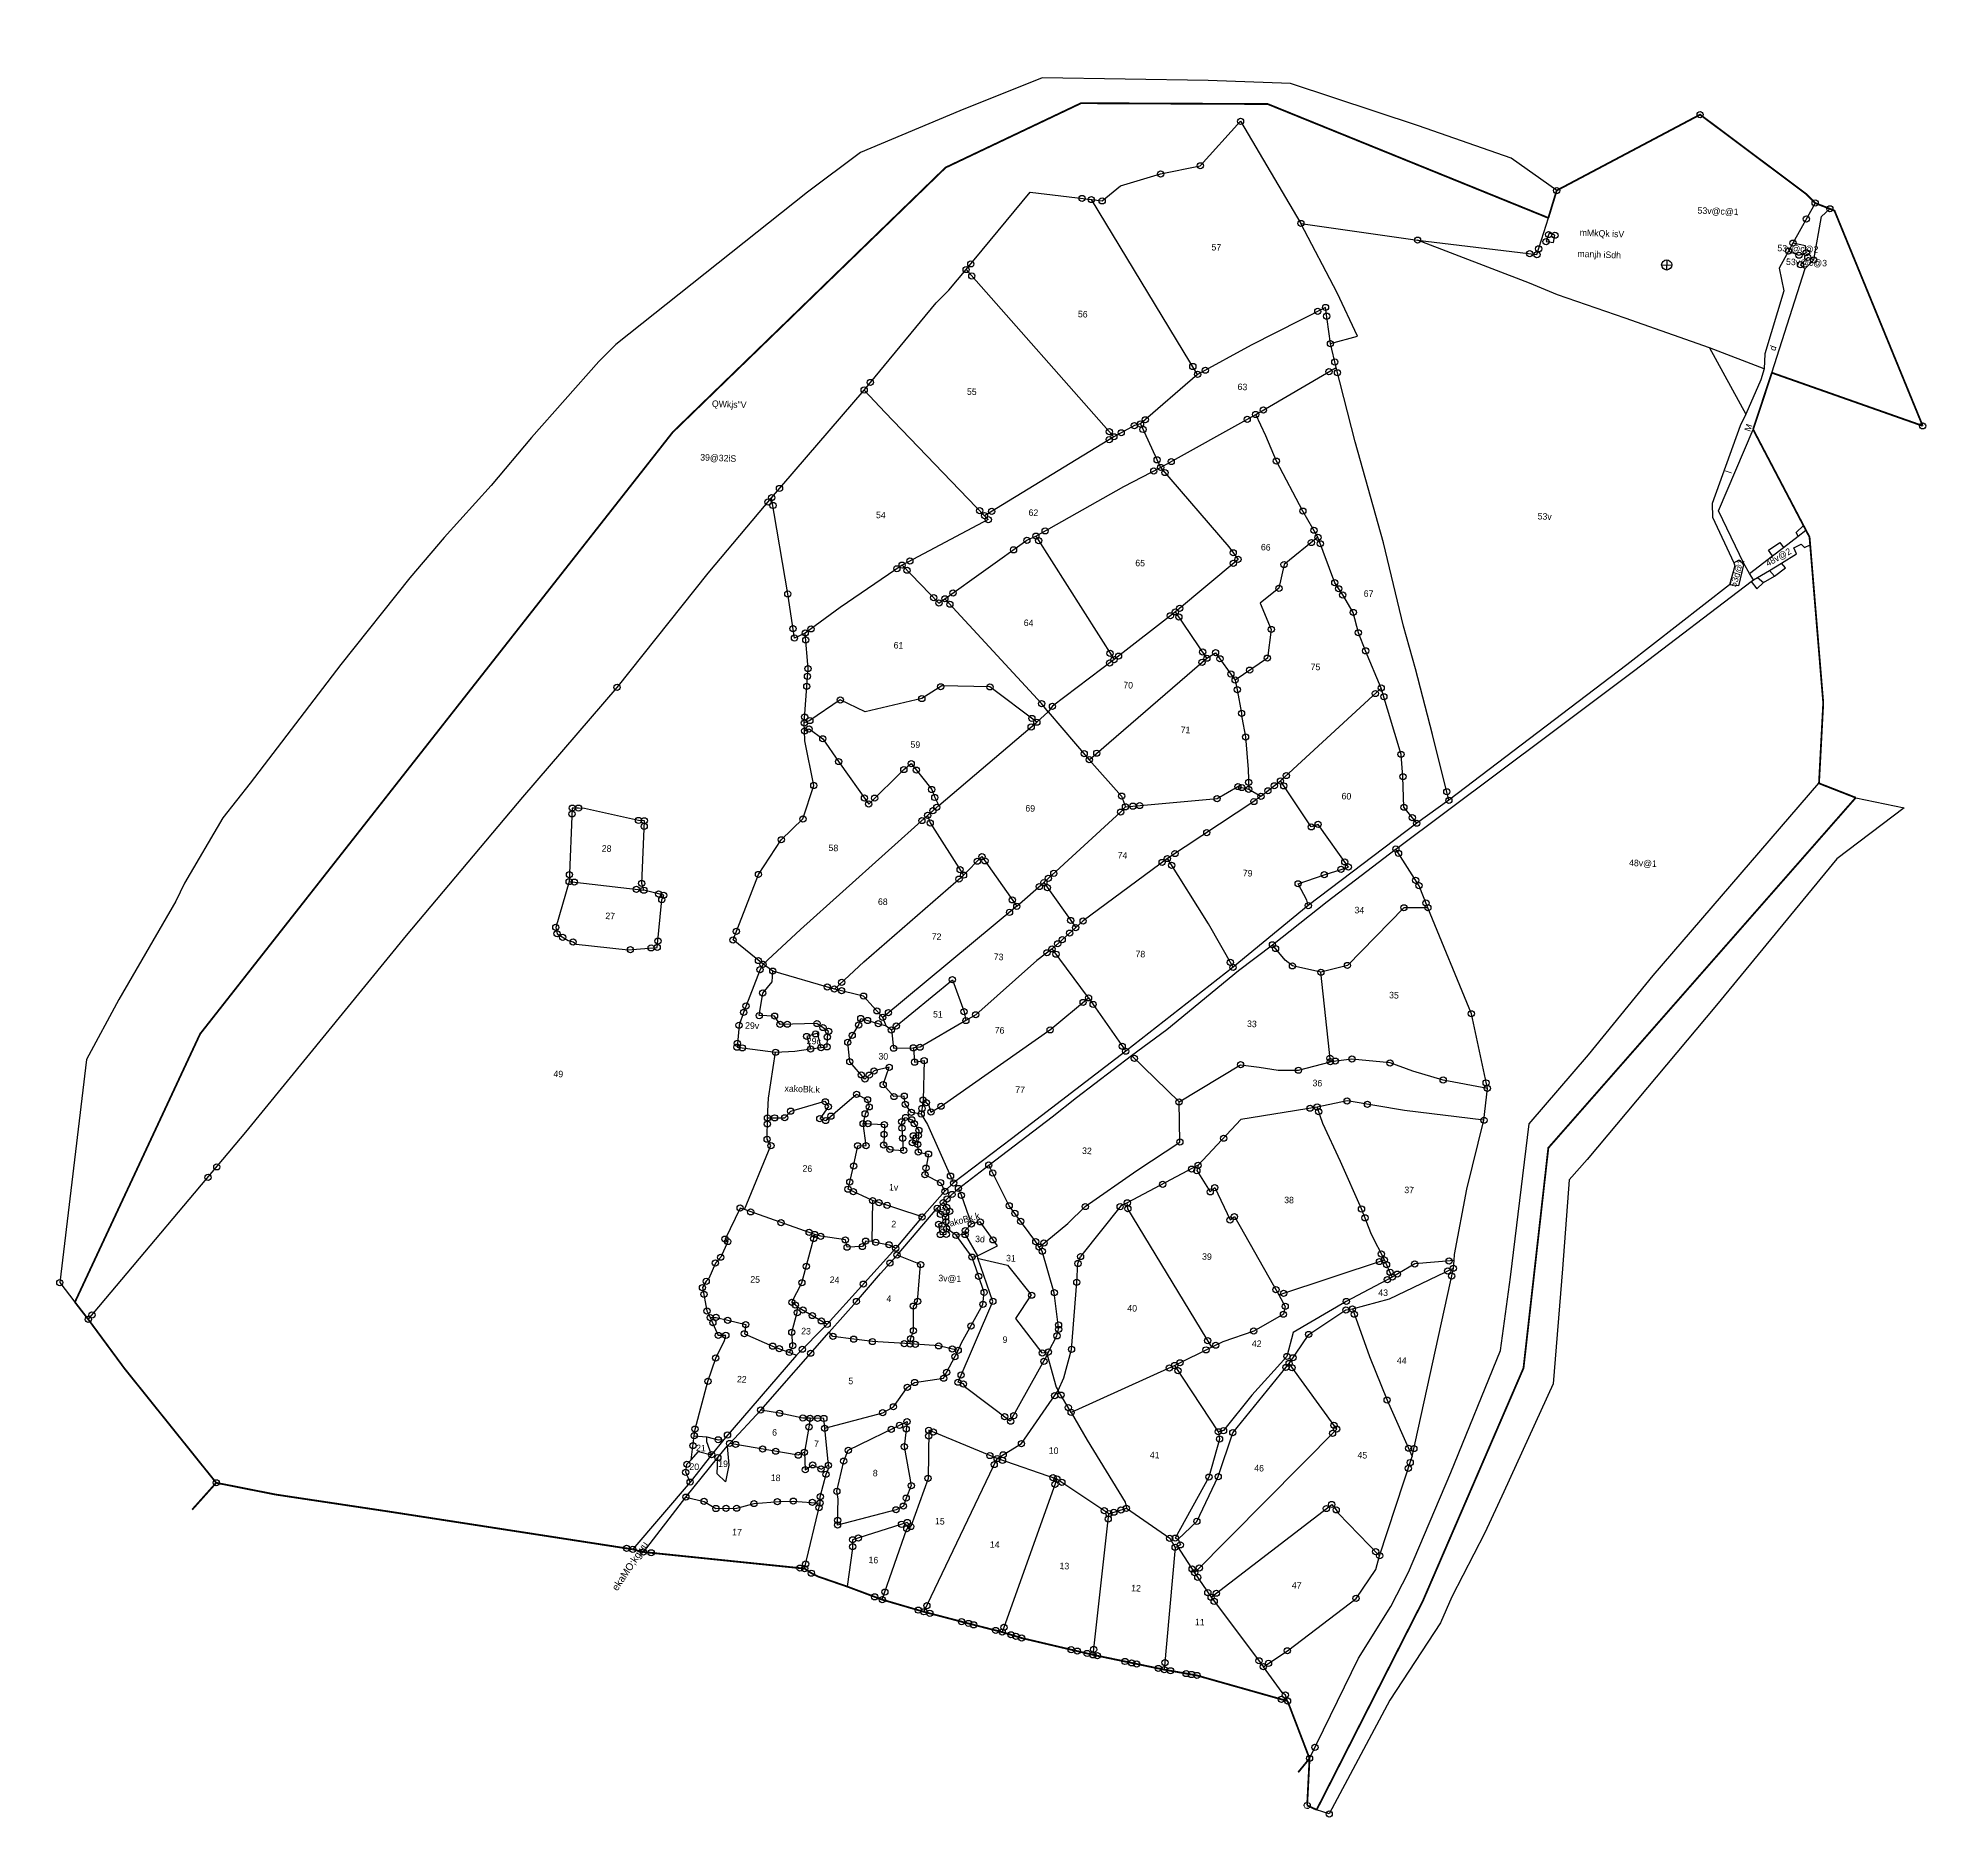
# Model space of a CAD drawing. Header units: metres. Extents: x 281050 to 283637, y 2079922 to 2082373.
import ezdxf
from ezdxf.enums import TextEntityAlignment as Align

# ---------------------------------------------------------------- set-up
doc = ezdxf.new("R2010")
doc.units = ezdxf.units.M
doc.header["$LTSCALE"] = 0.3
doc.header["$MEASUREMENT"] = 0
doc.linetypes.add('DASHDOT', pattern=[1, 0.5, -0.25, 0, -0.25])
doc.linetypes.add('DIVIDE', pattern=[1.25, 0.5, -0.25, 0, -0.25, 0, -0.25])
for name, color, linetype in [('OFF', 1, 'Continuous'), ('OTHERS', 1, 'Continuous'), ('POLY_PARCEL', 6, 'Continuous'), ('POLY_ROAD', 30, 'Continuous'), ('POLY_WATER', 4, 'Continuous'), ('SYM_STONE', 1, 'Continuous'), ('TEXT_MAPIN', 7, 'Continuous'), ('TEXT_MAPOUT', 7, 'Continuous'), ('TEXT_PARCEL', 7, 'Continuous'), ('V_BOUND_LINE', 7, 'Continuous'), ('V_BOUND_STREAM_LINE', 7, 'DASHDOT'), ('V_DIVIDE_LINE', 7, 'DIVIDE')]:
    doc.layers.add(name, color=color, linetype=linetype)
doc.styles.add('TEXT_MAP', font='')
doc.styles.get('TEXT_MAP').set_extended_font_data('Kruti Dev 050')

# ---------------------------------------------------------------- blocks, each defined once
blk = doc.blocks.new('STONE')
blk.add_circle((0, 0), 0.851)
blk = doc.blocks.new('DETAIL')
for points in [[(-1.4, 0), (1.4, 0)], [(0, 1.4), (0, -1.4)]]:
    blk.add_lwpolyline(points)
blk.add_circle((0, 0), 1.4)
blk = doc.blocks.new('AW')
at = {"layer": 'OFF'}
blk.add_lwpolyline([(505.59, 324.37), (519.02, 322.06)], dxfattribs=at)
at = {"layer": 'POLY_PARCEL'}
for points in [[(319.63, 434.1), (288.46, 481.19)], [(357.25, 458.07), (346.49, 476.82)], [(460.52, 446.85), (436.9, 454.15), (418.03, 459.84), (410.16, 462.77), (378.85, 473.46)], [(416.38, 474.26), (416.69, 476.27), (415.06, 476.82), (414.28, 474.41), (416.38, 474.26)], [(297.2, 416.01), (254.68, 460.55)], [(355.92, 444), (363.28, 446.36), (357.25, 458.07)], [(355.92, 444), (354.18, 453.92), (334.12, 442.69), (319.63, 434.1)], [(460.52, 446.85), (471.17, 428.97)], [(475.83, 441.7), (460.52, 446.85)], [(357.73, 437.5), (355.92, 444)], [(336.07, 423.66), (357.73, 437.5)], [(393.44, 319.32), (388.24, 337.34), (382.83, 355.25), (379.1, 366.87), (372.64, 389.62), (363.76, 417.21), (357.73, 437.5)], [(319.63, 434.1), (304.4, 419.83)], [(262.37, 392.86), (233.87, 420.31), (227.84, 426.25)], [(304.4, 419.83), (302.73, 419.3), (297.2, 416.01)], [(304.4, 419.83), (310.41, 408.04)], [(310.41, 408.04), (336.07, 423.66)], [(354.54, 390.47), (350.13, 397.48), (342.25, 411.03), (339.09, 417.93), (336.07, 423.66)], [(297.2, 416.01), (262.37, 392.86)], [(276.75, 387.79), (300.48, 402.4), (310.41, 408.04)], [(310.41, 408.04), (330.06, 386.88), (332.73, 383.53), (316.01, 368.37)], [(486.94, 395.85), (486.35, 396.88), (488.28, 398.89)], [(214.17, 358.6), (211.26, 357.11), (208.95, 369.23), (203.46, 395.58)], [(480.08, 390.17), (478.94, 391.71), (481.99, 393.89), (483, 392.59)], [(482.62, 388.28), (486.66, 391.03), (485.85, 392.58), (487.85, 393.7), (488.78, 392.77), (490.34, 393.65)], [(483, 392.59), (486.94, 395.85)], [(486.94, 395.85), (489.03, 397.58)], [(262.37, 392.86), (263.44, 391.83), (240.16, 378.36)], [(354.54, 390.47), (345.48, 382.59), (344.33, 375.99), (339.3, 371.67), (342.65, 364.55), (341.87, 356.61), (333.22, 350.22)], [(373.59, 349.56), (368.88, 359.66), (366.69, 364.56), (365.07, 370.11), (361.98, 374.82), (359.65, 378.11), (354.54, 390.47)], [(469.53, 387.8), (469.53, 387.8), (470.77, 388.6), (472.25, 387.79), (470.97, 381.51), (468.51, 381.72)], [(473.92, 385.08), (480.08, 390.17)], [(479.44, 386.11), (482.62, 388.28)], [(480.08, 390.17), (483, 392.59)], [(480.81, 384.55), (483.74, 386.98), (482.62, 388.28)], [(252.32, 369.54), (274.31, 386.54), (276.75, 387.79)], [(276.75, 387.79), (299.61, 354.56)], [(474.44, 382.83), (476.14, 380.94), (477.88, 382.69)], [(475.06, 383.35), (476.18, 384.05)], [(476.18, 384.05), (479.44, 386.11)], [(476.18, 384.05), (477.88, 382.69)], [(477.88, 382.69), (480.81, 384.55)], [(479.44, 386.11), (480.81, 384.55)], [(240.16, 378.36), (223.55, 365.99), (214.17, 358.6)], [(240.16, 378.36), (250.72, 368.3), (252.32, 369.54)], [(282.02, 339.49), (280.11, 341.65), (252.32, 369.54)], [(316.01, 368.37), (299.61, 354.56)], [(325.19, 355.93), (316.01, 368.37)], [(214.86, 333.8), (215.32, 348.85), (214.17, 358.6)], [(325.19, 355.93), (327.52, 357.54), (333.22, 350.22)], [(299.61, 354.56), (283.12, 341.03), (282.02, 339.49)], [(293.84, 326.71), (325.19, 355.93)], [(333.22, 350.22), (333.92, 347.57), (335.34, 341.12), (335.47, 339.93), (336.7, 334.64), (337.8, 325.67), (338.13, 320.23)], [(346.79, 322.88), (373.59, 349.56)], [(384.8, 312.66), (381.1, 316.94), (380.52, 325.33), (379.75, 331.46), (373.59, 349.56)], [(278.98, 336.49), (265.68, 345.72), (252.42, 345.46), (247.02, 341.78), (231.54, 337.5), (224.56, 340.53), (216.37, 334.53), (214.86, 333.8)], [(252.82, 312.46), (278.98, 336.49)], [(278.98, 336.49), (282.02, 339.49)], [(282.02, 339.49), (293.84, 326.71)], [(197.52, 273.22), (203.84, 291.54), (209.77, 301.35), (215.51, 307.31), (218.15, 316.66), (215.25, 328.86), (215.03, 331.63)], [(215.03, 331.63), (214.86, 333.8)], [(215.03, 331.63), (216.24, 332.21), (220.13, 329.64), (224.74, 323.52), (233.5, 312.13), (242.81, 322.01), (244.79, 323.72), (250.71, 316.81), (251.64, 314.64), (252.82, 312.46)], [(293.84, 326.71), (303.15, 317), (304.31, 314.09)], [(304.31, 314.09), (329.5, 317.32), (335.1, 320.88), (338.13, 320.23)], [(338.13, 320.23), (341.56, 318.43)], [(341.56, 318.43), (346.79, 322.88)], [(355.79, 288.8), (355.33, 290.32), (352.74, 294.71), (359.85, 297.48), (366.44, 299.86), (357.63, 311.31), (355.76, 310.53), (346.79, 322.88)], [(341.56, 318.43), (339.67, 316.92), (316.42, 300.27)], [(249.86, 309.63), (216.02, 276.83)], [(252.82, 312.46), (249.86, 309.63)], [(249.86, 309.63), (250.65, 307.57), (260.4, 293.53)], [(282.62, 292.35), (303.05, 312.58), (304.31, 314.09)], [(155.19, 307.87), (153.52, 307.92), (151.79, 307.86), (151.72, 287.57)], [(170.18, 305.16), (155.19, 307.87)], [(172.4, 285.99), (171.74, 287.83), (171.83, 305.13), (170.18, 305.16)], [(388.79, 289.46), (386.12, 295.46), (379.33, 305.32)], [(260.4, 293.53), (265.28, 298.86), (275.42, 285.5)], [(316.42, 300.27), (293.86, 282.17), (291.88, 280.25)], [(335.68, 270.99), (328.43, 282.73), (316.42, 300.27)], [(226, 260.76), (233.84, 268.55), (260.4, 293.53)], [(275.42, 285.5), (282.62, 292.35)], [(282.62, 292.35), (291.88, 280.25)], [(388.79, 289.46), (382.19, 289.22), (367.21, 272.7), (359.97, 270.54)], [(407.1, 240.28), (401.9, 260.7), (388.79, 289.46)], [(151.72, 287.57), (148.51, 274.8), (148.93, 273.05), (152.1, 271.33)], [(151.72, 287.57), (172.4, 285.99)], [(177.46, 283.56), (177.94, 284.78), (172.4, 285.99)], [(176.7, 270.36), (177.46, 283.56)], [(275.42, 285.5), (239.63, 253.45)], [(291.88, 280.25), (285.58, 274.13)], [(206.05, 266.83), (197.52, 273.22)], [(216.02, 276.83), (206.05, 266.83)], [(285.58, 274.13), (281.51, 270.78), (265.24, 255.16), (262.58, 253.46)], [(296.18, 261.02), (285.58, 274.13)], [(359.97, 270.54), (352.06, 272.01), (349.95, 273.52), (346.32, 277.61)], [(152.1, 271.33), (153.45, 270.96), (154.34, 270.39)], [(154.34, 270.39), (168.74, 269.38), (176.7, 270.36)], [(363.53, 245.98), (359.97, 270.54)], [(206.05, 266.83), (205.29, 265.31), (201.21, 253.33), (200.09, 249.77), (199.76, 243.69), (210.43, 242.7)], [(224.58, 247.46), (224.85, 249.02), (221.56, 251.06), (211.39, 250.44), (209.79, 252.65), (205.54, 252.62), (206.28, 258.88), (208.74, 262.06), (208.81, 265.04)], [(208.81, 265.04), (206.05, 266.83)], [(226, 260.76), (208.81, 265.04)], [(242.15, 250.07), (258.42, 264.57), (261.98, 255.88), (262.58, 253.46)], [(239.63, 253.45), (234.1, 259.12), (226, 260.76)], [(251.64, 231.11), (253.21, 229.93), (253.92, 227.86), (256.64, 229.57), (286.15, 251.96), (296.18, 261.02)], [(296.18, 261.02), (306.98, 246.71)], [(251.26, 227.2), (248.54, 227.55), (246.77, 229.73), (246.39, 231.96), (243.57, 231.75), (240.46, 234.91), (241.95, 239.75), (237.82, 238.59), (235.37, 236.27), (231.01, 240.86), (230.25, 246.18), (233.05, 250.93), (233.58, 252.91), (240.69, 251.13)], [(240.69, 251.13), (239.63, 253.45)], [(262.58, 253.46), (250.22, 245.63), (248.42, 245.38)], [(222.94, 244.46), (221.83, 248.38), (218.87, 247.39), (220.08, 243.97)], [(222.94, 244.46), (224.59, 244.74), (224.58, 247.46)], [(240.69, 251.13), (242.15, 250.07)], [(242.15, 250.07), (242.93, 245.07), (248.42, 245.38)], [(386.35, 244.22), (380, 246.28), (369.45, 246.94), (363.53, 245.98)], [(208.92, 224.52), (208.98, 229.92), (210.43, 242.7)], [(210.43, 242.7), (215.77, 243.23), (220.08, 243.97)], [(220.08, 243.97), (222.94, 244.46)], [(248.42, 245.38), (248.87, 241.44), (251.51, 241.96), (251.64, 231.11)], [(322.23, 233.28), (308.65, 245.56)], [(322.23, 233.28), (338.8, 244.21), (343.96, 243.74), (349.27, 243.12), (354.83, 243.3), (363.53, 245.98)], [(407.1, 240.28), (394.83, 242.12), (386.35, 244.22)], [(406.51, 231.49), (407.1, 240.28)], [(208.92, 224.52), (213.66, 224.72), (215.24, 226.61), (224.59, 229.72), (225.58, 228.27), (223.34, 224.85), (224.99, 224.39), (233.22, 231.96), (236.32, 230.57), (236.85, 228.62), (235.8, 226.67)], [(251.64, 231.11), (251.26, 227.2)], [(285.18, 191.77), (292.81, 198.6), (297.49, 203.44), (311.34, 213.97), (322.89, 222.24), (322.23, 233.28)], [(360.37, 233.34), (339.45, 229.09), (328.16, 216.02), (328.16, 216.02)], [(406.51, 231.49), (384.53, 233.3), (368.57, 235.33), (360.37, 233.34)], [(380.53, 191.9), (376.69, 198.75), (373.68, 205.72), (367.4, 218.61), (362.08, 228.84), (360.37, 233.34)], [(399.76, 192.45), (399.85, 194.14), (402.48, 212.3), (406.51, 231.49)], [(235.8, 226.67), (235.8, 226.67), (235.34, 223.94)], [(235.34, 223.94), (241.24, 223.9), (241.24, 218.29), (242.99, 217.13), (246.79, 217), (246.41, 220.29), (245.96, 224.87), (246.99, 226.1), (248.73, 225.52), (250.8, 222.68), (250.73, 221.33)], [(251.26, 227.2), (253.07, 224.36), (260.93, 208.54)], [(203.51, 198.98), (210.17, 216.91), (209.05, 218.62), (208.92, 224.52)], [(238.76, 202.84), (231.88, 205.71), (233.17, 212.16), (234.08, 217.78), (236.4, 217.91), (235.34, 223.94)], [(250.73, 221.33), (249.31, 221.13), (249.12, 219.2), (250.6, 218.81)], [(250.73, 221.33), (250.6, 218.81)], [(250.6, 218.81), (250.86, 216.68), (253.7, 216.23), (252.93, 210.55), (257.32, 208.48), (258.62, 206.16)], [(328.16, 216.02), (309.04, 204.91)], [(328.16, 216.02), (327.87, 214.54)], [(285.18, 191.77), (284.21, 193.22), (276.5, 202.84), (270.44, 213.86)], [(327.87, 214.54), (331.78, 208.82), (333, 210.03), (337.54, 201.27), (338.7, 202.26), (351.82, 181.15)], [(266.27, 197.42), (263.22, 205.22), (262.33, 207.09)], [(309.04, 204.91), (307.37, 204.12), (296.72, 189.61)], [(333.86, 166.02), (309.26, 203.27), (309.04, 204.91)], [(203.51, 198.98), (202.33, 199.35), (198.49, 190.64), (199.29, 190), (197.5, 185.59), (196.08, 183.93), (194.49, 179.61)], [(252.61, 198.84), (238.76, 202.84)], [(238.76, 202.84), (238.97, 191.53)], [(259.06, 199.03), (257.64, 199.77), (256.67, 201.41)], [(258.28, 203.04), (260.14, 200.65), (259.06, 199.03)], [(223.17, 192.88), (203.51, 198.98)], [(259.22, 197.75), (257.24, 197.01), (257.78, 194.18), (259.46, 194.32), (259.46, 195.87)], [(259.22, 197.75), (259.06, 199.03)], [(259.46, 195.87), (259.22, 197.75)], [(262.16, 194.15), (259.46, 195.87)], [(264.65, 194.45), (262.16, 194.15)], [(266.81, 188.3), (262.16, 194.15)], [(266.27, 197.42), (264.65, 195.53), (264.65, 194.45)], [(264.65, 194.45), (268.29, 188.66)], [(268.29, 188.66), (273.68, 191.63), (268.69, 198.09), (266.27, 197.42)], [(219.21, 172.73), (217.63, 173.93), (220.16, 179.41), (223.17, 192.88)], [(224.85, 192.43), (223.17, 192.88)], [(238.97, 191.53), (237.3, 191.58), (236.47, 190.04), (232.24, 189.7), (231.68, 191.69), (224.85, 192.43)], [(238.97, 191.53), (243.79, 190.81)], [(243.79, 190.81), (245.65, 189.93)], [(291.45, 169.31), (291.29, 170.52), (289.81, 179.35), (286.04, 190.66), (285.18, 191.77)], [(291.99, 152.44), (293.36, 156.01), (295.21, 163.91), (295.95, 182.49), (296.08, 187.66), (296.72, 189.61)], [(351.82, 181.15), (380.53, 191.9)], [(372.25, 178.04), (382.39, 181.23), (399.65, 190.34)], [(382.89, 187.27), (380.53, 191.9)], [(399.76, 192.45), (388.94, 191.11), (382.89, 187.27)], [(390.29, 138.02), (399.65, 190.34)], [(399.65, 190.34), (399.76, 192.45)], [(252.71, 185.7), (246.1, 188.07)], [(250.65, 163.68), (250.72, 165.12), (251.42, 167.38), (251.14, 174.16), (252.26, 175.51), (252.71, 185.7)], [(268.26, 188.08), (276.66, 186.48), (283.53, 178.48), (279.45, 171.81), (287.05, 162.68), (288.88, 162.96)], [(382.89, 187.27), (370.47, 180.04), (356.16, 170.89), (354.7, 164.25), (345.42, 153.19), (337.99, 143.13), (336.59, 142.74)], [(193.75, 178.81), (192.78, 177.02), (194.27, 170.63), (195.26, 168.83)], [(194.49, 179.61), (193.75, 178.81)], [(351.82, 181.15), (353.68, 178.04), (353.27, 175.85), (345.25, 170.91), (336.83, 167.62)], [(355.37, 162.33), (360.45, 170.55), (370.45, 177.7), (372.25, 178.04)], [(372.25, 178.04), (377.45, 165.1), (382.77, 153.27), (390.29, 138.02)], [(195.26, 168.83), (196.86, 168.95)], [(195.26, 168.83), (197.66, 164)], [(196.86, 168.95), (200.09, 168.27), (205.12, 167.28), (204.84, 164.74), (212.76, 161.62), (217.47, 160.07)], [(217.47, 160.07), (218.31, 161.97), (217.89, 165.65), (219.21, 171.13), (219.21, 172.73)], [(219.21, 172.73), (227.57, 168.23)], [(288.88, 162.96), (291.05, 167.49), (291.45, 169.31)], [(192.08, 136.08), (192.24, 137.92), (195.29, 151.22), (197.2, 157.74), (199.47, 162.64)], [(199.47, 162.64), (199.74, 164.1), (197.66, 164)], [(250.65, 163.68), (240.24, 163.95), (235.06, 164.41), (229.28, 164.97), (228.21, 166.12)], [(263.98, 162.44), (258.55, 163.47), (250.65, 163.68)], [(288.52, 162.13), (288.88, 162.96)], [(333.86, 166.02), (323.83, 160.56)], [(336.83, 167.62), (333.86, 166.02)], [(217.47, 160.07), (219.42, 159.43)], [(323.83, 160.56), (295.78, 146.51)], [(336.59, 142.74), (323.83, 160.56)], [(326.6, 112.68), (331.6, 117.81), (337.02, 130.37), (340.56, 142.65), (355.37, 162.33)], [(331.53, 103.61), (369.19, 144.74), (355.37, 162.33)], [(295.78, 146.51), (291.99, 152.44)], [(223.86, 142.13), (221.86, 142.12), (215.37, 143.2), (210.14, 143.88)], [(223.86, 142.13), (223.64, 139.71), (222.66, 132.69)], [(227.98, 139.55), (227.65, 142.22), (223.86, 142.13)], [(295.78, 146.51), (300.52, 139.03), (311.65, 122.33), (312.04, 120.67)], [(336.59, 142.74), (336.97, 140.76), (334.47, 130.14), (325.84, 112.96)], [(382.37, 110.26), (390.29, 138.02)], [(191.49, 129.43), (192.08, 136.08)], [(191.49, 129.43), (193.45, 131.76), (197.1, 131.04)], [(192.08, 136.08), (195.54, 135.89)], [(195.54, 135.89), (198.74, 135.22), (200.25, 135.39)], [(197.1, 131.04), (195.61, 134.55), (195.54, 135.89)], [(201.29, 133.55), (201.92, 128.32), (201.22, 123.74), (198.8, 125.84), (198.84, 130.3)], [(222.66, 132.69), (220.97, 131.82), (201.96, 134.33)], [(222.66, 132.69), (223.06, 127.87), (223.06, 127.87), (225.04, 129.3), (227.41, 128.25), (229.42, 129.36)], [(257.29, 89.97), (275.86, 133.02)], [(292.56, 128), (275.86, 133.02)], [(191.46, 123.26), (190.14, 125.91), (190.4, 128.13), (191.49, 129.43)], [(292.56, 128), (279.1, 85.21)], [(307.25, 118.98), (292.56, 128)], [(307.25, 118.98), (312.04, 120.67)], [(312.04, 120.67), (324.3, 112.85), (325.88, 110.4)], [(336.34, 97.03), (368.6, 123.9), (369.9, 122.47), (370.45, 121.62)], [(370.45, 121.62), (382.37, 110.26)], [(190.44, 119.08), (195.52, 118.09), (198.83, 116.25), (204.58, 116.56), (209.31, 118.02), (216.24, 118.84), (220.1, 119.11), (227.51, 118.87)], [(304.41, 79.9), (307.25, 118.98)], [(245.68, 92.88), (251.69, 112.68), (252.78, 113.35)], [(325.88, 110.4), (324.2, 76.57)], [(325.84, 112.96), (326.6, 112.68)], [(325.88, 110.4), (326.53, 110.65)], [(326.6, 112.68), (327.3, 111.16), (326.53, 110.65)], [(326.53, 110.65), (331.53, 103.61)], [(351.48, 78.45), (358.33, 83.38), (376.31, 98.28), (381.45, 106.44), (382.37, 110.26)], [(331.53, 103.61), (336.34, 97.03)], [(336.34, 97.03), (351.48, 78.45)], [(356.9, 71.55), (351.48, 78.45)], [(357.85, 70.87), (356.9, 71.55)], [(358.52, 69.22), (357.85, 70.87)]]:
    blk.add_lwpolyline(points, dxfattribs=at)
at = {"layer": 'POLY_ROAD'}
for points in [[(488.09, 487.91), (482.39, 476.62)], [(488.29, 472.2), (489.94, 484.23), (492.21, 486.48)], [(481.26, 474.38), (478.85, 469.6), (480.42, 463.35), (475.83, 445.81), (475.83, 441.7)], [(481.26, 474.38), (484.17, 473.36), (486.17, 474.1), (485.91, 476.03), (482.39, 476.62)], [(482.39, 476.62), (481.26, 474.38)], [(488.29, 472.2), (486.64, 472.83), (484.7, 470.76), (486.03, 469.77)], [(486.03, 469.77), (488.29, 472.2)], [(477.95, 440.66), (486.03, 469.77)], [(475.83, 441.7), (475.01, 438.61), (471.17, 428.97)], [(471.17, 428.97), (469.8, 425.67), (462.89, 403.99), (463.1, 400.23), (469.53, 387.8)], [(472.25, 387.79), (464.74, 401.98), (473.38, 424.83)], [(379.33, 305.32), (420.46, 338.61), (443.28, 357.18), (474.44, 382.83)], [(469.83, 387.01), (468.51, 381.72)], [(469.53, 387.8), (469.83, 387.01)], [(473.92, 385.08), (472.25, 387.79)], [(475.06, 383.35), (473.92, 385.08)], [(474.44, 382.83), (475.06, 383.35)], [(468.51, 381.72), (468.51, 381.72), (441.1, 358.57), (393.44, 319.32)], [(393.44, 319.32), (384.8, 312.66)], [(384.8, 312.66), (355.79, 288.8)], [(346.32, 277.61), (360.98, 290.16), (379.18, 305.2), (379.33, 305.32)], [(355.79, 288.8), (335.68, 270.99)], [(308.65, 245.56), (318.1, 253.17), (337.26, 270.13), (346.32, 277.61)], [(335.68, 270.99), (306.98, 246.71)], [(306.98, 246.71), (276.4, 221.32), (260.93, 208.54)], [(270.44, 213.86), (287.39, 227.83), (293.9, 233.41), (308.65, 245.56)], [(262.33, 207.09), (270.44, 213.86)], [(258.62, 206.16), (252.61, 198.84)], [(258.28, 203.04), (262.33, 207.09)], [(260.93, 208.54), (258.62, 206.16)], [(246.1, 188.07), (256.67, 201.41)], [(256.67, 201.41), (258.28, 203.04)], [(252.61, 198.84), (245.65, 189.93)], [(245.65, 189.93), (227.57, 168.23)], [(228.21, 166.12), (235.39, 174.83), (241.72, 182.76), (246.1, 188.07)], [(263.98, 162.44), (264.85, 164.52), (270.31, 175.36), (270.51, 178.67), (266.81, 188.3)], [(265.77, 153.22), (264.27, 153.64), (273.01, 176.31), (268.38, 188.02)], [(266.81, 188.3), (268.29, 188.66)], [(268.38, 188.02), (268.29, 188.66)], [(227.57, 168.23), (219.42, 159.43)], [(210.14, 143.88), (228.21, 166.12)], [(219.42, 159.43), (200.25, 135.39)], [(227.98, 139.55), (243.82, 144.43), (246.72, 146.18), (250.35, 151.7), (252.31, 153.11), (260.26, 154.59), (263.98, 162.44)], [(288.52, 162.13), (279.08, 143.5), (266.39, 152.23)], [(288.52, 162.13), (291.36, 153.37), (291.99, 152.44)], [(275.86, 133.02), (282.41, 137.38), (291.99, 152.44)], [(201.96, 134.33), (210.14, 143.88)], [(232.56, 112.99), (232.45, 120.26), (232.01, 122.29), (233.58, 130.67), (234.72, 133.72), (250.63, 142.24), (250.12, 135.31), (252.48, 124.63), (251.2, 121.13), (250.5, 118.9), (248.53, 117.82), (232.56, 112.99)], [(229.42, 129.36), (227.98, 139.55)], [(275.86, 133.02), (256.72, 140.11), (257.01, 126.81), (252.78, 113.35)], [(200.25, 135.39), (197.1, 131.04)], [(198.84, 130.3), (201.29, 133.55)], [(201.29, 133.55), (201.96, 134.33)], [(190.44, 119.08), (198.84, 130.3)], [(197.1, 131.04), (191.46, 123.26)], [(227.51, 118.87), (227.51, 120.62), (228.85, 126.88), (229.67, 128.87)], [(191.46, 123.26), (176.36, 104.11)], [(179.3, 103.48), (190.44, 119.08)], [(223.95, 100.62), (227.51, 118.87)], [(252.78, 113.35), (251.76, 114.44), (236.85, 109.07), (236.97, 106.77), (235.89, 96.11)]]:
    blk.add_lwpolyline(points, dxfattribs=at)
at = {"layer": 'POLY_WATER'}
for points in [[(416.68, 488.62), (403.82, 497.05), (377.85, 504.97), (342.18, 515.26), (319.4, 515.26), (273.61, 514.23), (251.22, 504.28), (224.27, 491.71), (210.09, 480.19), (158.85, 436.13), (154.37, 431.26), (136.62, 409.59), (125.99, 395.97), (113.59, 381.08), (104.52, 369.67), (86.43, 344.98), (62.7, 311.29), (55.5, 301.51), (45.62, 283.07), (43.49, 277.95), (28.77, 250.25), (20.5, 233.36), (15.52, 171.56), (19.9, 166.34)], [(288.46, 481.19), (291.46, 480.94), (296.38, 485.26), (307.3, 488.98), (318.14, 491.66), (328.77, 504.35), (346.49, 476.82)], [(254.68, 460.55), (271.5, 482.57), (288.46, 481.19)], [(378.85, 473.46), (411.91, 470.74), (414.68, 480.98)], [(346.49, 476.82), (378.85, 473.46)], [(227.84, 426.25), (246.78, 451.05), (250.09, 454.7), (254.68, 460.55)], [(203.46, 395.58), (227.84, 426.25)], [(107.48, 271.01), (138.05, 310.35), (162.85, 341.62), (186.81, 374.08), (203.46, 395.58)], [(365.19, 53.63), (377.59, 81.82), (385.95, 96.44), (390.47, 106.09), (401.07, 134), (413.5, 168.15), (415.49, 188.53), (418.97, 230.97), (434.65, 250.6), (451.59, 273.18), (495.31, 327.94)], [(519.02, 322.06), (501, 307.27), (469.4, 265.71), (435.36, 221.75), (430.6, 215.93), (429.72, 191.31), (428.4, 159.5)], [(23.77, 161.73), (65.27, 215), (107.48, 271.01)], [(428.4, 159.5), (415.93, 129.2), (411.09, 117.68), (402.74, 99.75), (399.88, 92.4), (386.68, 70.55), (371.21, 38.53), (367.69, 39.55)], [(266.51, 152.17), (265.77, 153.22)], [(229.67, 128.87), (229.42, 129.36)]]:
    blk.add_lwpolyline(points, dxfattribs=at)
at = {"layer": 'V_BOUND_LINE', "const_width": 0.5}
for points in [[(488.09, 487.91), (485.45, 490.36), (455.42, 511.08), (416.68, 488.62)], [(492.21, 486.48), (488.09, 487.91)], [(520.11, 427.61), (493.48, 486.04), (492.21, 486.48)], [(473.38, 424.83), (477.95, 440.66)], [(477.95, 440.66), (520.11, 427.61)], [(488.28, 398.89), (473.38, 424.83)], [(489.03, 397.58), (488.28, 398.89)], [(490.34, 393.65), (490.08, 395.75), (489.03, 397.58)], [(495.31, 327.94), (495.63, 350.14), (490.34, 393.65)], [(23.77, 161.73), (34.27, 148.58), (60.78, 118.03), (77.3, 115.42), (109.24, 111.87), (176.36, 104.11)], [(176.36, 104.11), (179.3, 103.48)], [(179.3, 103.48), (223.95, 100.62)], [(235.89, 96.11), (245.68, 92.88)], [(245.68, 92.88), (257.29, 89.97)], [(257.29, 89.97), (269.19, 87.34), (279.1, 85.21)], [(279.1, 85.21), (284.56, 83.77), (304.41, 79.9)], [(304.41, 79.9), (324.2, 76.57)], [(324.2, 76.57), (333.26, 75.32), (358.52, 69.22)], [(358.52, 69.22), (365.19, 53.63)]]:
    blk.add_lwpolyline(points, dxfattribs=at)
at = {"layer": 'V_BOUND_LINE', "ltscale": 10, "const_width": 0.5}
blk.add_lwpolyline([(223.95, 100.62), (225.78, 99.48), (227.73, 98.58), (235.89, 96.11)], dxfattribs=at)
at = {"layer": 'V_BOUND_STREAM_LINE', "ltscale": 10, "const_width": 0.5, "flags": 128}
for points in [[(19.9, 166.34), (51.57, 241.63), (175.5, 412.58), (247.93, 488.46), (284.59, 507.65), (336.08, 509.4), (414.68, 480.98)], [(414.68, 480.98), (416.68, 488.62)], [(505.59, 324.37), (495.31, 327.94)], [(367.69, 39.55), (394.77, 98.28), (420.04, 163.54), (424.55, 224.53), (505.59, 324.37)], [(23.77, 161.73), (19.9, 166.34)], [(365.19, 53.63), (365.03, 40.66)], [(365.03, 40.66), (367.69, 39.55)]]:
    blk.add_lwpolyline(points, dxfattribs=at)
at = {"layer": 'V_DIVIDE_LINE', "ltscale": 10, "const_width": 0.5, "flags": 128}
for points in [[(60.78, 118.03), (54.44, 110.37)], [(365.19, 53.63), (362.21, 49.7)]]:
    blk.add_lwpolyline(points, dxfattribs=at)
at = {"layer": 'OTHERS'}
blk.add_blockref('DETAIL', (447.8, 469.26), dxfattribs=at)
at = {"layer": 'SYM_STONE'}
for p in [(455.42, 511.08), (328.77, 504.35), (307.3, 488.98), (318.14, 491.66), (416.68, 488.62), (488.09, 487.91), (485.83, 483.44), (492.21, 486.48), (285.9, 481.39), (288.46, 481.19), (291.46, 480.94), (346.49, 476.82), (414.92, 476.4), (416.69, 476.27), (482.39, 476.62), (378.85, 473.46), (412.35, 472.35), (414.28, 474.41), (481.26, 474.38), (484.17, 473.36), (486.17, 474.1), (486.64, 472.83), (488.29, 472.2), (409.91, 470.9), (411.91, 470.74), (484.7, 470.76), (254.68, 460.55), (255.91, 462.17), (256.31, 458.84), (352.08, 452.75), (354.18, 453.92), (354.6, 451.53), (355.92, 444), (318.22, 436.23), (321.71, 435.33), (355.8, 436.27), (357.32, 438.99), (358.17, 436.04), (319.63, 434.1), (227.84, 426.25), (229.48, 428.41), (338.14, 424.98), (520.11, 427.61), (302.73, 419.3), (304.4, 419.83), (305.69, 421.03), (333.78, 422.26), (336.07, 423.66), (295.91, 417.36), (295.93, 415.17), (297.2, 416.01), (299.18, 417.19), (305.17, 418.33), (309.36, 410.11), (313.27, 409.78), (342.25, 411.03), (308.56, 406.99), (310.41, 408.04), (311.67, 406.69), (205.54, 398.2), (202.53, 394.37), (203.46, 395.58), (203.91, 393.44), (260.99, 394.19), (262.37, 392.86), (264.3, 394.14), (350.11, 397.52), (263.44, 391.83), (276.75, 387.79), (279.24, 389.33), (352.77, 388.95), (353.35, 392.37), (354.54, 390.47), (355.27, 388.7), (270.72, 383.77), (274.31, 386.54), (277.58, 386.58), (331.34, 385.28), (331.47, 382.39), (332.73, 383.53), (345.48, 382.59), (238.75, 377.31), (240.16, 378.36), (241.58, 377.01), (242.26, 379.58), (359.65, 378.11), (344.33, 375.99), (360.81, 376.48), (361.98, 374.82), (208.95, 369.23), (249.23, 369.72), (250.72, 368.3), (252.32, 369.54), (253.76, 368.09), (254.5, 371.22), (314.67, 367.24), (316.01, 368.37), (317.03, 367), (317.16, 369.42), (365.07, 370.11), (342.65, 364.55), (366.69, 364.56), (210.76, 359.72), (211.26, 357.11), (214.17, 358.6), (214.4, 356.7), (215.72, 359.82), (298.44, 356.26), (323.97, 357.59), (325.19, 355.93), (327.52, 357.54), (328.8, 355.91), (341.87, 356.61), (368.88, 359.66), (298.43, 353.6), (299.61, 354.56), (300.82, 355.58), (323.91, 354.74), (331.97, 351.82), (337.12, 353.1), (215.25, 346.72), (215.32, 348.85), (252.08, 345.23), (265.68, 345.72), (333.22, 350.22), (333.92, 347.57), (372.03, 347.99), (373.59, 349.56), (374.4, 347.18), (162.85, 341.62), (215.17, 343.91), (224.56, 340.53), (247.02, 341.78), (280.11, 341.65), (283.12, 341.03), (335.34, 341.12), (214.91, 335.46), (277.47, 335.1), (277.57, 337.47), (278.98, 336.49), (214.86, 333.8), (215.03, 331.63), (216.24, 332.21), (216.37, 334.53), (220.13, 329.64), (336.7, 334.64), (379.75, 331.46), (292.38, 328.29), (293.84, 326.71), (295.84, 328.58), (348.33, 324.42), (380.52, 325.33), (224.74, 323.52), (242.81, 322.01), (244.79, 323.72), (246.27, 321.99), (335.1, 320.88), (336.2, 320.64), (338.02, 322.14), (338.13, 320.23), (343.43, 320.02), (345.13, 321.47), (346.79, 322.88), (347.75, 321.56), (392.77, 321.66), (393.44, 319.32), (218.15, 316.66), (232.25, 313.75), (235.08, 313.82), (250.71, 316.81), (251.64, 314.64), (303.15, 317), (304.31, 314.09), (306.35, 314.35), (308.25, 314.6), (329.5, 317.32), (339.67, 316.92), (341.56, 318.43), (381.1, 316.94), (383.53, 314.13), (233.5, 312.13), (249.86, 309.63), (251.29, 311), (252.3, 311.97), (303.05, 312.58), (355.76, 310.53), (357.63, 311.31), (384.8, 312.66), (151.78, 306.23), (151.79, 307.86), (153.52, 307.92), (170.18, 305.16), (171.82, 303.59), (171.83, 305.13), (215.51, 307.31), (248.33, 308.14), (250.65, 307.57), (327.01, 307.85), (379.33, 305.32), (380.11, 304.17), (209.77, 301.35), (265.28, 298.86), (315.02, 299.15), (316.42, 300.27), (317.66, 298.47), (318.47, 301.74), (364.44, 299.14), (365.38, 301.24), (366.44, 299.86), (259.39, 294.99), (260.4, 293.53), (264.05, 297.52), (266.16, 297.7), (283.81, 293.54), (285.27, 294.98), (352.74, 294.71), (359.85, 297.48), (385.12, 296.91), (386.12, 295.46), (151.72, 287.57), (151.72, 289.5), (171.74, 287.83), (203.84, 291.54), (259.18, 292.38), (281.4, 291.19), (282.62, 292.35), (283.67, 290.98), (355.79, 288.8), (382.19, 289.22), (388.2, 290.79), (388.79, 289.46), (153.14, 287.47), (170.33, 286.15), (172.4, 285.99), (176.5, 285.1), (177.46, 283.56), (177.94, 284.78), (273.47, 283.75), (274.11, 287.22), (275.42, 285.5), (290.26, 278.67), (290.4, 282.18), (291.88, 280.25), (293.86, 282.17), (346.32, 277.61), (148.51, 274.8), (148.93, 273.05), (150.54, 272.14), (176.83, 272.14), (197.52, 273.22), (198.35, 275.62), (284.22, 273.01), (285.58, 274.13), (286.72, 272.72), (287.09, 275.6), (288.3, 276.77), (334.87, 272.31), (347.22, 276.6), (352.06, 272.01), (367.21, 272.7), (153.45, 270.96), (169.34, 269.45), (175.03, 270.16), (176.7, 270.36), (204.75, 267.8), (206.05, 266.83), (335.68, 270.99), (359.97, 270.54), (205.29, 265.31), (208.81, 265.04), (227.94, 262.69), (258.42, 264.57), (206.28, 258.88), (223.99, 261.26), (226, 260.76), (227.99, 260.36), (234.1, 259.12), (294.72, 259.7), (296.18, 261.02), (297.51, 259.25), (401.9, 260.7), (201.21, 253.33), (201.82, 255.12), (205.54, 252.62), (209.79, 252.65), (221.56, 251.06), (233.09, 251.09), (233.58, 252.91), (235.47, 252.43), (237.94, 255.18), (238.47, 251.68), (239.63, 253.45), (241.15, 254.81), (243.45, 251.23), (261.98, 255.88), (262.58, 253.46), (265.24, 255.16), (285.92, 251.79), (200.09, 249.77), (211.39, 250.44), (213.37, 250.56), (218.87, 247.39), (221.27, 248.19), (223.25, 250.02), (224.58, 247.46), (224.85, 249.02), (230.25, 246.18), (231.41, 248.17), (242.15, 250.07), (250.22, 245.63), (305.97, 248.04), (306.98, 246.71), (363.39, 246.95), (363.53, 245.98), (364.89, 246.2), (369.45, 246.94), (380, 246.28), (199.76, 243.69), (199.82, 244.77), (201.23, 243.56), (210.43, 242.7), (220.08, 243.97), (222.94, 244.46), (224.59, 244.74), (231.01, 240.86), (242.93, 245.07), (248.42, 245.38), (248.87, 241.44), (251.51, 241.96), (309.45, 244.83), (338.8, 244.21), (354.83, 243.3), (394.83, 242.12), (406.7, 241.81), (234.32, 237.37), (235.37, 236.27), (236.54, 237.38), (237.82, 238.59), (241.95, 239.75), (368.57, 235.33), (407.1, 240.28), (233.22, 231.96), (236.32, 230.57), (240.46, 234.91), (243.57, 231.75), (246.39, 231.96), (251.64, 231.11), (252.57, 230.41), (322.23, 233.28), (358.41, 232.94), (360.37, 233.34), (360.85, 232.08), (374.2, 234.62), (406.51, 231.49), (210.87, 224.6), (213.66, 224.72), (215.24, 226.61), (223.34, 224.85), (224.7, 229.56), (225.58, 228.27), (226.37, 225.66), (235.8, 226.67), (236.85, 228.62), (245.96, 224.87), (246.77, 229.73), (246.99, 226.1), (248.54, 227.55), (248.73, 225.52), (251.26, 227.2), (251.41, 228.74), (253.92, 227.86), (256.64, 229.57), (208.92, 224.52), (208.96, 222.81), (224.99, 224.39), (235.34, 223.94), (236.66, 224), (241.24, 223.9), (241.24, 221.25), (246.13, 223.11), (246.41, 220.29), (249.31, 221.13), (249.49, 224.47), (250.73, 221.33), (250.8, 222.68), (322.89, 222.24), (334.91, 223.75), (209.05, 218.62), (210.17, 216.91), (234.08, 217.78), (236.4, 217.91), (241.24, 218.29), (242.99, 217.13), (246.79, 217), (249.12, 219.2), (250.6, 218.81), (250.86, 216.68), (253.7, 216.23), (326.4, 214.89), (327.87, 214.54), (328.16, 216.02), (233.17, 212.16), (252.93, 210.55), (253.17, 212.34), (260, 210.4), (270.44, 213.86), (271.63, 211.71), (318.6, 210.41), (333, 210.03), (57.59, 205.16), (231.88, 205.71), (232.29, 207.73), (233.39, 205.08), (257.32, 208.48), (258.62, 206.16), (259.31, 204.06), (260.59, 205.35), (260.93, 208.54), (262.33, 207.09), (263.22, 205.22), (307.1, 203.76), (309.04, 204.91), (331.78, 208.82), (373.68, 205.72), (55.28, 202.19), (202.33, 199.35), (205.27, 198.42), (238.76, 202.84), (240.58, 202.32), (242.84, 201.66), (252.61, 198.84), (256.67, 201.41), (257.64, 199.77), (258.28, 203.04), (259.06, 199.03), (259.28, 201.75), (260.14, 200.65), (276.5, 202.84), (278.14, 200.81), (279.84, 198.7), (297.49, 203.44), (309.26, 203.27), (337.54, 201.27), (338.7, 202.26), (374.73, 203.3), (213.76, 195.74), (221.61, 193.38), (257.24, 197.01), (257.78, 194.18), (259.22, 197.75), (259.46, 195.87), (259.46, 194.32), (262.16, 194.15), (264.65, 195.53), (264.65, 194.45), (266.27, 197.42), (268.69, 198.09), (272.41, 193.26), (284.21, 193.22), (379.63, 193.51), (198.49, 190.64), (199.29, 190), (222.91, 191.73), (223.17, 192.88), (224.85, 192.43), (231.68, 191.69), (232.24, 189.7), (236.47, 190.04), (237.3, 191.58), (240.11, 191.36), (243.79, 190.81), (245.65, 189.93), (246.1, 188.07), (266.81, 188.3), (285.18, 191.77), (286.13, 190.66), (286.48, 192.93), (296.72, 189.61), (379.18, 191.4), (380.53, 191.9), (381.18, 190.63), (382.25, 188.52), (384.25, 188.12), (388.94, 191.11), (398.12, 189.54), (398.39, 192.29), (399.26, 188.18), (399.65, 190.34), (196.08, 183.93), (197.5, 185.59), (221.21, 184.02), (244.21, 185.77), (252.71, 185.7), (268.82, 183.08), (296.08, 187.66), (381.57, 186.5), (382.89, 187.27), (193.75, 178.81), (220.16, 179.41), (237.13, 179.7), (270.51, 178.67), (283.65, 178.42), (289.9, 179.35), (295.95, 182.49), (350.94, 182.56), (353.1, 181.63), (353.68, 178.04), (370.45, 177.7), (370.47, 180.04), (372.25, 178.04), (192.78, 177.02), (193.29, 175.18), (217.63, 173.93), (218.57, 173.21), (235.39, 174.83), (251.14, 174.16), (252.26, 175.51), (270.31, 175.36), (273.01, 176.31), (353.27, 175.85), (372.83, 176.61), (15.52, 171.56), (194.27, 170.63), (195.26, 168.83), (196.03, 167.47), (196.86, 168.95), (200.09, 168.27), (205.12, 167.28), (219.21, 171.13), (220.74, 171.9), (223.38, 170.48), (225.94, 169.1), (227.57, 168.23), (251.42, 167.38), (267.25, 169.29), (291.05, 167.49), (291.38, 170.52), (291.45, 169.31), (332.66, 167.76), (345.25, 170.91), (360.45, 170.55), (23.77, 161.73), (24.73, 162.97), (197.66, 164), (199.74, 164.1), (204.84, 164.74), (217.89, 165.65), (218.31, 161.97), (229.28, 164.97), (235.06, 164.41), (240.24, 163.95), (249.03, 163.72), (250.65, 163.68), (250.72, 165.12), (252.08, 163.64), (258.55, 163.47), (262.33, 162.75), (263.98, 162.44), (287.17, 162.62), (288.88, 162.96), (295.21, 163.91), (332.32, 165.21), (334.92, 166.59), (354.7, 164.25), (355.37, 162.33), (356.36, 163.94), (197.2, 157.74), (212.76, 161.62), (214.63, 161), (217.47, 160.07), (220.96, 161.09), (223.3, 160.07), (263.13, 160.65), (287.74, 160.3), (322.4, 159.83), (323.83, 160.56), (324.82, 159.17), (325.29, 161.37), (354.53, 161.23), (356.23, 161.23), (195.29, 151.22), (250.35, 151.7), (252.31, 153.11), (260.26, 154.59), (261.04, 156.23), (264.27, 153.64), (265.04, 155.68), (265.77, 153.22), (382.77, 153.27), (246.72, 146.18), (291.06, 150.97), (292.8, 151.18), (294.94, 147.84), (295.78, 146.51), (210.14, 143.88), (215.37, 143.2), (221.86, 142.12), (223.86, 142.13), (225.91, 142.16), (227.65, 142.22), (243.82, 144.43), (248.59, 141.14), (250.63, 142.24), (277.47, 144.63), (279.2, 143.45), (280, 145.03), (336.59, 142.74), (336.97, 140.76), (337.99, 143.13), (340.56, 142.65), (368.08, 143.53), (368.39, 145.75), (369.19, 144.74), (192.08, 136.08), (192.24, 137.92), (201.26, 136.65), (223.64, 139.71), (227.98, 139.55), (246.34, 139.94), (250.48, 140.22), (256.72, 140.11), (256.76, 138.52), (258.01, 139.65), (282.41, 137.38), (389.2, 140.23), (389.8, 136.31), (390.67, 140.2), (191.84, 133.36), (197.1, 131.04), (198.74, 135.22), (198.84, 130.3), (201.96, 134.33), (203.61, 134.12), (211.08, 133.15), (214.72, 132.68), (220.97, 131.82), (222.66, 132.69), (233.58, 130.67), (234.72, 133.72), (250.12, 135.31), (273.82, 133.76), (275.12, 131.32), (275.86, 133.02), (277.36, 132.57), (277.49, 134.11), (337.02, 130.37), (389.34, 134.69), (190.14, 125.91), (190.4, 128.13), (223.06, 127.87), (225.04, 129.3), (227.41, 128.25), (228.85, 126.88), (229.42, 129.36), (257.01, 126.81), (291.47, 128.33), (292.1, 126.53), (292.56, 128), (293.97, 127.14), (334.47, 130.14), (191.46, 123.26), (227.51, 120.62), (232.01, 122.29), (251.2, 121.13), (252.48, 124.63), (305.95, 119.77), (310.56, 120.15), (312.04, 120.67), (367.18, 122.73), (368.6, 123.9), (369.9, 122.47), (60.78, 118.03), (190.44, 119.08), (195.52, 118.09), (198.83, 116.25), (201.63, 116.4), (204.58, 116.56), (209.31, 118.02), (215.71, 118.78), (220.1, 119.11), (225.4, 118.98), (227.25, 117.54), (227.51, 118.87), (248.53, 117.82), (250.5, 118.9), (307.14, 117.52), (307.25, 118.98), (308.61, 119.46), (331.6, 117.81), (232.55, 114.31), (232.56, 112.99), (238.43, 109.64), (250.18, 113.87), (251.69, 112.68), (251.76, 114.44), (252.78, 113.35), (324.3, 112.85), (325.84, 112.96), (325.88, 110.4), (327.3, 111.16), (381.25, 111.34), (382.37, 110.26), (174.64, 104.31), (176.36, 104.11), (236.85, 109.07), (236.95, 107.17), (330.79, 104.65), (332.77, 104.97), (179.3, 103.48), (181.46, 103.35), (222.63, 100.7), (223.95, 100.62), (224.2, 101.91), (225.84, 99.43), (331.53, 103.61), (332.46, 102.38), (243.57, 93.58), (246.33, 94.99), (335.38, 98.31), (336.34, 97.03), (337.22, 95.94), (337.74, 98.2), (376.31, 98.28), (245.68, 92.88), (255.71, 90.37), (257.29, 89.97), (258.05, 91.72), (258.95, 89.6), (267.77, 87.65), (269.72, 87.23), (271.17, 86.91), (277.3, 85.59), (279.1, 85.21), (279.54, 86.58), (281.52, 84.57), (282.92, 84.2), (284.56, 83.77), (357.93, 83.09), (298.3, 81.09), (300.01, 80.76), (302.75, 80.22), (304.41, 79.9), (304.51, 81.39), (305.59, 79.7), (313.26, 78.41), (315.11, 78.1), (316.53, 77.86), (324.3, 78.5), (350.22, 80.02), (351.48, 78.45), (352.87, 79.45), (322.51, 76.85), (324.2, 76.57), (325.92, 76.33), (330.26, 75.73), (331.75, 75.53), (333.26, 75.32), (356.79, 69.64), (357.85, 70.87), (358.52, 69.22), (365.19, 53.63), (366.56, 56.74), (371.21, 38.53)]:
    blk.add_blockref('STONE', p, dxfattribs=at)
at = {"layer": 'V_BOUND_STREAM_LINE'}
blk.add_blockref('STONE', (365.03, 40.66), dxfattribs=at)
at = {"layer": 'TEXT_MAPIN', "style": 'TEXT_MAP'}
for s, p in [('mMkQk isV', (423.47, 476.39)), ('manjh iSdh', (423.06, 470.55)), ('QWkjs"V', (186.01, 419.99)), ('xakoBk.k', (213.3, 231.95))]:
    blk.add_text(s, height=1.8, dxfattribs=at).set_placement(p)
for s, rotation, p in [('d', 73.8107, (478.65, 446.58)), ('M', 73.8107, (472.63, 424.05)), ('l', 73.8107, (467.83, 412.34)), ('xakoBk.k', 17.4195, (259.35, 196.11))]:
    blk.add_text(s, height=1.8, rotation=rotation, dxfattribs=at).set_placement(p)
at = {"layer": 'TEXT_MAPOUT', "style": 'TEXT_MAP'}
blk.add_text('ekaMO;kgwu', height=2, rotation=58.4682, dxfattribs=at).set_placement((172.52, 92.31))
at = {"layer": 'TEXT_PARCEL', "style": 'TEXT_MAP'}
for s, p in [('53v@c@1', (461.4, 484.51)), ('53v@c@2', (483.81, 475)), ('53v@c@3', (486.34, 471.31)), ('57', (323.44, 469.33)), ('56', (287.32, 449.5)), ('63', (332.11, 431.13)), ('55', (257.54, 426.92)), ('39@32iS', (188.32, 405.85)), ('53v', (416.83, 398.63)), ('62', (275.81, 394.23)), ('54', (233.77, 391.94)), ('66', (340.25, 387.17)), ('65', (305.78, 381.47)), ('67', (369.09, 375.47)), ('64', (275.66, 363.79)), ('61', (240.02, 356.22)), ('75', (355.23, 354.68)), ('70', (303.77, 347.67)), ('71', (320.08, 335.95)), ('59', (245.72, 329.03)), ('60', (365.14, 319.37)), ('69', (278.08, 312.66)), ('48v@1', (447.62, 303.91)), ('58', (224.23, 299.66)), ('74', (304.02, 300.69)), ('28', (161.7, 297.09)), ('79', (338.73, 297.1)), ('34', (369.91, 288.08)), ('68', (238.42, 285.35)), ('27', (163.41, 278.53)), ('72', (253.61, 276.3)), ('78', (310, 273.66)), ('73', (270.94, 271.38)), ('35', (380.36, 265)), ('51', (254.81, 254.88)), ('76', (271.99, 251.14)), ('33', (341.49, 255.59)), ('29v', (203.7, 249.79)), ('29c', (220.87, 246.19)), ('30', (240.2, 242.72)), ('36', (360.18, 239.95)), ('49', (150.77, 234.41)), ('77', (278.27, 234.95)), ('1c', (249.94, 220.08)), ('32', (297.35, 218.83)), ('26', (220.45, 210.96)), ('37', (386.62, 211.45)), ('1v', (244.43, 206.7)), ('38', (353.61, 207.41)), ('2', (244.86, 196.58)), ('3d', (268.8, 193.41)), ('31', (277.54, 188.4)), ('39', (331.57, 190.93)), ('43', (380.54, 182.86)), ('25', (207.23, 179.83)), ('24', (229.14, 180.57)), ('3v@1', (260.89, 182.05)), ('4', (244.31, 175.95)), ('40', (311.5, 175.89)), ('42', (346.23, 167.48)), ('23', (221.81, 166.12)), ('9', (276.77, 165.87)), ('44', (386.39, 164.35)), ('22', (204.61, 152.18)), ('5', (234.68, 152.84)), ('6', (214.21, 137.86)), ('10', (291.36, 135.81)), ('41', (319.27, 135.64)), ('45', (376.53, 137.81)), ('21', (194.07, 132.78)), ('7', (225.88, 135.17)), ('46', (348.2, 133.16)), ('20', (192.44, 127.54)), ('19', (200.35, 128.68)), ('18', (214.99, 125.36)), ('8', (242.41, 127.71)), ('15', (260.73, 115.11)), ('17', (204.91, 109.95)), ('14', (276.1, 109.26)), ('13', (295.55, 104.1)), ('16', (242.82, 103.73)), ('12', (315.54, 98.76)), ('47', (359.81, 101.22)), ('11', (333.49, 90.07))]:
    blk.add_text(s, height=1.8, dxfattribs=at).set_placement(p, align=Align.MIDDLE)
for s, rotation, p in [('53d@2', 74.1119, (470.63, 385)), ('48v@2', 31.4497, (481.77, 389.75)), ('3v', 292.7201, (258.36, 201.05)), ('3c', 289.8428, (258.44, 195.98))]:
    blk.add_text(s, height=1.8, rotation=rotation, dxfattribs=at).set_placement(p, align=Align.MIDDLE)

msp = doc.modelspace()

# ---------------------------------------------------------------- block references
at = {"xscale": 4.934416019429845, "yscale": 4.934416019429845, "zscale": 4.934416019429845, "rotation": 357.7934856724875}
msp.add_blockref('AW', (280970.4, 2079835.2), dxfattribs=at)

doc.saveas('drawing.dxf')
